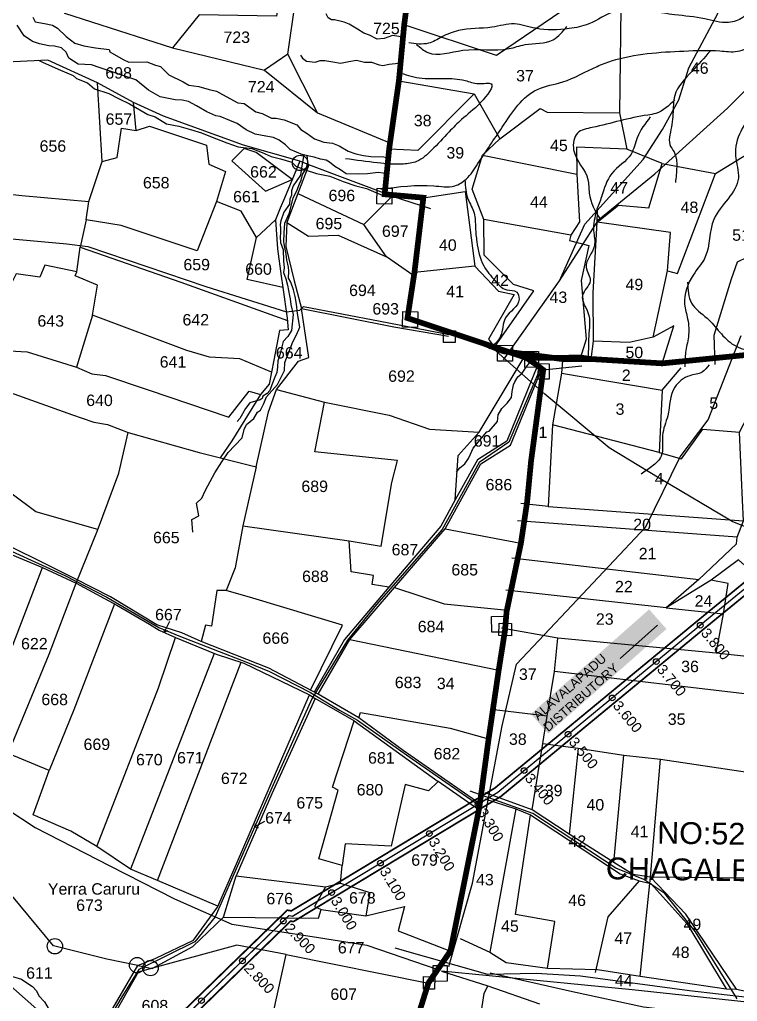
# Model space of a CAD drawing. Header units: inches. Extents: x 204181 to 273365, y 1587708 to 1600456.
# Drawn here: x 213162 to 214420, y 1593183 to 1594902 of the extents above; entities that cross this region are included whole.
import ezdxf
from ezdxf.enums import TextEntityAlignment as Align

# ---------------------------------------------------------------- set-up
doc = ezdxf.new("R2010")
doc.units = ezdxf.units.IN
doc.header["$LTSCALE"] = 15
doc.header["$MEASUREMENT"] = 0
doc.header["$PDMODE"] = 32
doc.header["$PDSIZE"] = 10
doc.linetypes.add('HIDDEN2', pattern=[0.1875, 0.125, -0.0625])
for name, color, linetype in [('BOUNDRY STONES', 240, 'Continuous'), ('CANAL1', 7, 'Continuous'), ('CSMark', 72, 'Continuous'), ('DIMENSION', 7, 'Continuous'), ('PAPER SIZE', 5, 'Continuous'), ('PLOT', 7, 'Continuous'), ('PLOT NOS', 7, 'Continuous'), ('PLOTS', 7, 'Continuous'), ('PLOTS NO', 7, 'Continuous'), ('RAOD', 1, 'Continuous'), ('ROADS', 1, 'Continuous'), ('STREAM', 4, 'Continuous'), ('STREAMS', 4, 'Continuous'), ('STRUCTURE', 5, 'Continuous'), ('text2', 7, 'Continuous'), ('VILLAGE BOUNDARY STONES', 1, 'Continuous'), ('VILLAGE BOUNDRY', 5, 'Continuous')]:
    doc.layers.add(name, color=color, linetype=linetype)
doc.styles.add('FONT1', font='Arial')
doc.styles.get("Standard").update_dxf_attribs({"font": 'arial.ttf'})
doc.dimstyles.get("Standard").update_dxf_attribs({"dimtxt": 0.18, "dimasz": 0.18, "dimexe": 0.18, "dimexo": 0.0625, "dimgap": 0.09, "dimtad": 0, "dimtih": 1, "dimtoh": 1, "dimdec": 4, "dimzin": 0, "dimdsep": 46, "dimtxsty": 'Standard', "dimcen": 0.09, "dimadec": 0, "dimazin": 0, "dimtfac": 1, "dimtdec": 4, "dimtofl": 0, "dimtmove": 0, "dimatfit": 3, "dimfxl": 1, "dimtolj": 1, "dimtzin": 0, "dimarcsym": 0})

# ---------------------------------------------------------------- blocks, each defined once
blk = doc.blocks.new('GGGGGFDGG')
at = {"layer": 'PLOTS NO', "color": 0}
for points in [[(17673.9, 8953.1), (17670.6, 8947.5), (17677, 8943.1)], [(17670.6, 8947.5), (17695.6, 8952)]]:
    blk.add_lwpolyline(points, dxfattribs=at)

msp = doc.modelspace()

# ---------------------------------------------------------------- linework, layer by layer
at = {"layer": 'BOUNDRY STONES'}
for points in [[(213788.7, 1594606.7), (213814.9, 1594606.3), (213814.4, 1594578.7), (213788.2, 1594579.2)], [(213833.4, 1594391), (213859.6, 1594390.5), (213859.1, 1594363), (213832.9, 1594363.5)], [(213904.9, 1594357.5), (213925.8, 1594357.2), (213925.5, 1594336.6), (213904.6, 1594336.9)], [(213999.9, 1594331.7), (214026, 1594331.3), (214025.5, 1594303.8), (213999.4, 1594304.2)], [(214090.9, 1594298.8), (214070.6, 1594299.1), (214070.2, 1594273.1), (214090.5, 1594272.8)], [(214002.2, 1593845.1), (214024.2, 1593844.8), (214023.9, 1593823), (214001.9, 1593823.3)], [(213870, 1593226.2), (213889.6, 1593225.9), (213889.3, 1593204), (213869.7, 1593204.3)]]:
    msp.add_lwpolyline(points, close=True, dxfattribs=at)
msp.add_lwpolyline([(214079.7, 1594288.6), (214147.3, 1594295.8)], dxfattribs=at)
for centre in [(213653.5, 1594651.1), (213223.8, 1593279.4), (213368, 1593246.3), (213391.3, 1593241.2)]:
    msp.add_circle(centre, 13.5, dxfattribs=at)
at = {"layer": 'CANAL1', "color": 200, "linetype": 'ByBlock', "ltscale": 40, "const_width": 3}
for points in [[(213252.4, 1592975.1), (213631, 1593342.6), (213638.2, 1593341.4), (213994.8, 1593556.4), (214370.3, 1593866), (214659.8, 1594102.7, -0.259986), (214682.8, 1594106.8), (214726.3, 1594091.8, 0.223623), (214731.3, 1594092.4), (214861.1, 1594171.5), (214953.4, 1594236.1), (214968.3, 1594249.1), (215112.9, 1594455.5), (215123.6, 1594468.1, -0.077954), (215129.3, 1594472.9), (215699.6, 1594823.3, 0.3074)], [(213265.6, 1592962.9), (213637, 1593323.4), (213641.8, 1593322.6), (214005.2, 1593541.6), (214381.7, 1593852), (214671.2, 1594088.7, -0.259986), (214677, 1594089.8), (214720.4, 1594074.8, 0.223623), (214740.7, 1594077), (214870.9, 1594156.5), (214964.6, 1594221.9), (214981.7, 1594236.9), (215127.1, 1594444.5), (215137.3, 1594456.4, -0.077954), (215138.7, 1594457.6), (215709, 1594808, 0.3074)]]:
    msp.add_lwpolyline(points, format="xyb", dxfattribs=at)
at = {"layer": 'CANAL1', "color": 1, "linetype": 'HIDDEN2', "ltscale": 5, "const_width": 2}
msp.add_lwpolyline([(213259, 1592969), (213634, 1593333), (213640, 1593332), (214000, 1593549), (214376, 1593859), (214665.5, 1594095.7, -0.259986), (214679.9, 1594098.3), (214723.3, 1594083.3, 0.223623), (214736, 1594084.7), (214866, 1594164), (214959, 1594229), (214975, 1594243), (215120, 1594450), (215130.5, 1594462.2, -0.077954), (215134, 1594465.2), (215704.3, 1594815.7, 0.3074)], format="xyb", dxfattribs=at)
at = {"layer": 'CSMark', "linetype": 'Continuous'}
for p in [(214354.8, 1593841.5), (214277.7, 1593777.9), (214200.5, 1593714.3), (214123.3, 1593650.7), (214046.2, 1593587.1), (213965.6, 1593528.3), (213880, 1593476.7), (213794.3, 1593425), (213708.7, 1593373.4), (213624.2, 1593323.5), (213552.4, 1593253.8), (213480.7, 1593184.2)]:
    msp.add_point(p, dxfattribs=at)
at = {"layer": 'PLOT'}
for points in [[(214287.8, 1594650.3), (214381.7, 1594632.4), (214565.7, 1594745.2), (214507.3, 1594818.1), (214488, 1594824.6), (214468.2, 1594842.2), (214450.2, 1594923.9), (214408.5, 1595038), (214412.9, 1595052.3), (214421.5, 1595058.1), (214437.3, 1595145), (214447, 1595208.7), (214453.2, 1595300.7), (214469.2, 1595354.1), (214485.9, 1595414), (214540.5, 1595514.8), (214596.3, 1595636.9), (214602.8, 1595650.3), (214555.9, 1595673.3), (214525.6, 1595630.1), (214514.7, 1595620.5), (214484.3, 1595618.4), (214449.9, 1595545.9), (214540.5, 1595514.8)], [(214202.6, 1595260.7), (214156.7, 1595133.5), (214108.9, 1595023.8), (214177.4, 1594961.7), (213997.9, 1594839.2), (213836, 1594893.1)], [(214255.3, 1595042.4), (214216.4, 1594968.4), (214213.1, 1594738.6), (214226.2, 1594675.3), (214138.2, 1594678.7), (214138.6, 1594631.4), (214143.2, 1594547.9), (214127.8, 1594524.8), (214125.9, 1594515.4), (214159.7, 1594506.4), (214146.3, 1594445), (214155.1, 1594342.5), (214145.2, 1594310.2)], [(213826.7, 1594794.9), (213958.8, 1594772), (214003.3, 1594693.3), (214074.1, 1594746.6), (214086.8, 1594740), (214213.1, 1594738.6)], [(213958.8, 1594772), (213859.8, 1594672.9), (213809.6, 1594675.3)], [(213983.5, 1594342.6), (213994.3, 1594328.5), (214062.9, 1594427.1), (214027.7, 1594438.3), (213976.3, 1594489.7), (213975.7, 1594552.3), (213955.2, 1594605.4), (213973.4, 1594664.7), (214003.3, 1594693.3)], [(214288, 1594300.1), (214308.8, 1594366.1), (214272.2, 1594346.2), (214297.7, 1594462.1), (214302.9, 1594529.4), (214173.9, 1594547.3), (214211.7, 1594577), (214264.6, 1594572.7), (214287.8, 1594650.3), (214226.2, 1594675.3)], [(213973.4, 1594664.7), (214138.6, 1594631.4)], [(214297.7, 1594462.1), (214314.8, 1594457.4), (214381.7, 1594632.4)], [(213869.6, 1594590.2), (213942.8, 1594601.1), (213959.6, 1594470.1), (213853.9, 1594459)], [(214163.9, 1594307.7), (214167.9, 1594338.8), (214167.4, 1594423.5), (214173.9, 1594547.3), (214174.8, 1594567.1)], [(214127.8, 1594524.8), (213975.7, 1594552.3)], [(213959.6, 1594470.1), (214001.3, 1594426.3), (214028.5, 1594420.6), (213983.5, 1594342.6)], [(214272.2, 1594346.2), (214230, 1594336.8), (214167.9, 1594338.8)], [(214058.7, 1594310.2), (214113.4, 1594305.3), (214111.7, 1594283), (214095.8, 1594192.4), (214088.4, 1594049.6), (214040.3, 1594055)], [(214352.1, 1593921.8), (214418.4, 1593984), (214419.6, 1593995.5), (214430.7, 1594024.6), (214428.6, 1594060.3), (214423.4, 1594179.8), (214491.9, 1594310.1), (214502.4, 1594183.6), (214463.3, 1594178), (214457.2, 1594074), (214448.6, 1593932.2), (214421.9, 1593956.2), (214373.9, 1593920.3)], [(214111.7, 1594283), (214287.8, 1594253.1), (214321.2, 1594292.3)], [(214287.8, 1594253.1), (214282.7, 1594144.3), (214095.8, 1594192.4)], [(214282.7, 1594144.3), (214322.2, 1594133.2), (214359.6, 1594184.9), (214423.4, 1594179.8)], [(214088.4, 1594049.6), (214430.7, 1594024.6)], [(214419.6, 1593995.5), (214034.8, 1594024.5)], [(214024.9, 1593959.6), (214352.1, 1593921.8), (214295.1, 1593872)], [(214382.7, 1593792.6), (214395.5, 1593861.6), (214403.8, 1593914.8), (214373.9, 1593920.3), (214295.1, 1593872), (214395.5, 1593861.6)], [(214295.1, 1593872), (214014.2, 1593903)], [(214060.3, 1593518.6), (214079, 1593634.2), (214086.4, 1593682.6), (214099.4, 1593760.6), (214105.5, 1593818.9), (214006.5, 1593836.7)], [(214437.5, 1593584), (214457.3, 1593718.6), (214451.5, 1593785.3), (214382.7, 1593792.6), (214105.5, 1593818.9)], [(214617.5, 1593704.2), (214528.2, 1593705.8), (214457.3, 1593718.6), (214099.4, 1593760.6)], [(214079, 1593634.2), (214141.1, 1593626.2), (214220.7, 1593614.2), (214285.4, 1593606.8), (214437.5, 1593584), (214518.4, 1593579.5), (214546.3, 1593578.4), (214621.6, 1593588.2), (214617.5, 1593704.2), (214786.8, 1593705.5), (214824.2, 1593707.4)], [(214086.4, 1593682.6), (213993.4, 1593693.7)], [(214141.1, 1593626.2), (214125.2, 1593475.7)], [(214203.5, 1593426.1), (214220.7, 1593614.2)], [(214508.9, 1593397.9), (214267.4, 1593400.2), (214285.4, 1593606.8)], [(213977.3, 1593537.3), (214031.4, 1593520), (214057.4, 1593509.7), (214214.7, 1593406), (214247.5, 1593393.7), (214268.3, 1593389.2), (214331.6, 1593319.1), (214400.4, 1593204.7)], [(214418.3, 1593204.2), (214350.3, 1593305.3), (214329.3, 1593335.6), (214267.4, 1593400.2), (214237.3, 1593405.3), (214203.5, 1593426.1), (214125.2, 1593475.7), (214060.3, 1593518.6), (213978.3, 1593547.8)], [(214031.4, 1593520), (213985.9, 1593269.3)], [(214087.2, 1593241.2), (214100.2, 1593322.7), (214030.9, 1593335), (214057.4, 1593509.7)], [(214249.8, 1593227.3), (214267.4, 1593400.2)], [(214247.5, 1593393.7), (214193, 1593330.8), (214170.8, 1593233.6)], [(213934.2, 1593292.9), (213985.9, 1593269.3), (214014.8, 1593251), (214087.2, 1593241.2), (214174.5, 1593238.6), (214249.8, 1593227.3), (214400.4, 1593204.7), (214418.3, 1593204.2), (214497.3, 1593187.3), (214533.8, 1593187), (214714.3, 1593195.4), (214745.9, 1593211.3), (214841.2, 1593203.1)], [(214480, 1593176.8), (214235.5, 1593203.4), (213901.3, 1593235.6), (213982.8, 1593210), (214073.2, 1593178.8)], [(213913.7, 1592791.3), (213976.1, 1593196.7), (213982.8, 1593210)]]:
    msp.add_lwpolyline(points, dxfattribs=at)
at = {"layer": 'PLOTS'}
for points in [[(213093.5, 1595116), (213167.1, 1595083.9), (213204.8, 1594987.6), (213240.5, 1594913.5), (213429.7, 1594852.9), (213591.1, 1594813.3), (213684.2, 1594738.6), (213811.1, 1594686.2)], [(213632.3, 1594841.8), (213645.3, 1594935), (213616.3, 1594935.9), (213611.9, 1594908), (213476.9, 1594910.6), (213429.7, 1594852.9)], [(213684.2, 1594738.6), (213632.3, 1594841.8), (213591.1, 1594813.3)], [(213652.9, 1594653.9), (213554.5, 1594682.1), (213414.4, 1594733.2), (213361.3, 1594757.1), (213298.7, 1594791.3), (213211.4, 1594831.3), (213066.7, 1594824.3), (213042.5, 1594647.9), (213036.5, 1594586.1), (213083, 1594602.2), (213155.1, 1594595), (213165.9, 1594593.9), (213283.5, 1594583.5)], [(213306.8, 1594653.5), (213298.7, 1594791.3)], [(213366.3, 1594708), (213361.3, 1594757.1)], [(213278.9, 1594551.7), (213283.5, 1594583.5), (213306.8, 1594653.5), (213332.8, 1594660.6), (213340.6, 1594711.9), (213366.3, 1594708), (213389.9, 1594715.7), (213489.3, 1594682), (213493.7, 1594649.1), (213522.7, 1594636.3), (213506.8, 1594583.6)], [(213639.6, 1594621.8), (213576.6, 1594669.3), (213555.4, 1594676.6), (213534.2, 1594654.5), (213592.9, 1594601.7), (213639.6, 1594621.8)], [(213668.8, 1594647.9), (213652.9, 1594653.9), (213626.3, 1594589.6), (213618.9, 1594571.8), (213610.4, 1594551.4), (213613.7, 1594500.7), (213620.5, 1594452.7), (213623.3, 1594433), (213631, 1594379), (213632.4, 1594358.9), (213617.7, 1594357.9), (213607.6, 1594305.8), (213599.5, 1594263.4), (213584, 1594245.4), (213533.9, 1594164.7), (213513.4, 1594134.7)], [(213814.8, 1594592.7), (213668.8, 1594647.9), (213649.8, 1594597.5), (213765.5, 1594543.2)], [(213649.8, 1594597.5), (213630.5, 1594546.7), (213668, 1594523), (213720.3, 1594524.5), (213805.2, 1594486.9)], [(213853, 1594453.1), (213805.2, 1594486.9), (213765.5, 1594543.2), (213814.8, 1594592.7), (213881.9, 1594571.5)], [(213577, 1594520.3), (213550.5, 1594566.6), (213506.8, 1594583.6), (213473.2, 1594497), (213340.2, 1594541.8), (213278.9, 1594551.7), (213267.9, 1594503.6)], [(213623.3, 1594433), (213560.8, 1594446.8), (213577, 1594520.3), (213610.4, 1594551.4)], [(213630.5, 1594546.7), (213628.4, 1594505), (213643, 1594444.9), (213656.1, 1594396)], [(213262, 1594460.6), (213267.9, 1594503.6), (213444.7, 1594442.4), (213631.3, 1594375.3)], [(212937.9, 1594222.4), (212932.8, 1594258.2), (212957.5, 1594325.6), (212968, 1594331.6), (212980.6, 1594367.9), (213025.1, 1594496.5), (213135, 1594415.1), (213104.7, 1594327.9), (213086.3, 1594301.9), (213079.4, 1594272.6), (213254.9, 1594210.1), (213271.9, 1594204.1), (213291.8, 1594197), (213316.1, 1594193.1), (213352, 1594179)], [(213289.5, 1594384.6), (213298.4, 1594437.2), (213259.1, 1594453.6), (213262, 1594460.6), (213206.2, 1594472.2), (213197.6, 1594451.2), (213155.9, 1594457.1), (213135, 1594415.1)], [(213611.9, 1594254.4), (213650.8, 1594303.7), (213669, 1594310.1), (213656.1, 1594396), (213817.6, 1594364), (213913.9, 1594348)], [(213603.5, 1594284.6), (213547.8, 1594308.1), (213494.5, 1594311.1), (213455.1, 1594322.9), (213289.5, 1594384.6), (213261.8, 1594293.6)], [(213102.3, 1594324.5), (213175.4, 1594320.5), (213261.8, 1594293.6), (213288.4, 1594281.5), (213312.6, 1594278.8), (213387, 1594253.7), (213528.8, 1594206), (213564.4, 1594251.5), (213584, 1594245.4)], [(214069.7, 1594296.2), (214015.9, 1594163.6), (213964.2, 1594131), (213925.5, 1594061.1), (213930.6, 1594138.7), (213967.1, 1594179.5), (214046, 1594310.9)], [(213907.8, 1594010.1), (213970.5, 1594124.3), (214022, 1594156.6), (214077.1, 1594290.5)], [(213576.5, 1594118.7), (213598.2, 1594215.3), (213611.9, 1594254.4), (213696.3, 1594232.1)], [(213809.2, 1593908.5), (213779.8, 1593913.1), (213782.3, 1593928.7), (213743, 1593935), (213739.6, 1593989.4), (213795.8, 1593980), (213814.4, 1594091.7), (213824, 1594129.8), (213679.1, 1594145.4), (213696.3, 1594232.1), (213809.9, 1594209.4), (213880.6, 1594184.7), (213967.1, 1594179.5)], [(213299.3, 1594009.3), (213190.5, 1594040.1), (213148.8, 1594070.9), (213121, 1594080.3), (213128.3, 1594134.8), (213138.3, 1594171.8), (213035.2, 1594198.8), (212937.9, 1594222.4), (212943.4, 1594183.6), (213130.7, 1594133.6)], [(213509.5, 1593349.4), (213403.6, 1593394.4), (213356.4, 1593414.4), (213297.5, 1593454.2), (213251.7, 1593481.1), (213185.9, 1593509.7), (213213.8, 1593587.4), (213142.2, 1593616.9), (213213.8, 1593791), (213260.9, 1593915.4), (213298.7, 1594007.7), (213335.6, 1594107.7), (213352, 1594179), (213476.6, 1594144.1), (213576.5, 1594118.7), (213553.4, 1594015.4), (213540, 1593942.2), (213524.1, 1593902.1), (213507.9, 1593902.4), (213498.1, 1593839.9), (213487.9, 1593841.4), (213480.3, 1593812.9)], [(213925.5, 1594061.1), (213900.1, 1594015.2), (213809.2, 1593908.5), (213731.1, 1593816.8), (213678, 1593724.3)], [(213756.2, 1593679.6), (213685.1, 1593720.6), (213598.8, 1593766.5), (213480.3, 1593812.9), (213446.4, 1593828.1), (213402.7, 1593842.3), (213321.3, 1593891), (213258.4, 1593923.4), (213092.2, 1594005.4)], [(213553.4, 1594015.4), (213739.6, 1593989.4)], [(213819.2, 1593907.7), (213907.8, 1594010.1), (214040.6, 1593985.4)], [(213113.3, 1593979.3), (213202.1, 1593942.9), (213260.9, 1593915.4), (213332.2, 1593876.9), (213389.4, 1593843.2), (213406.8, 1593833), (213435.4, 1593820), (213506.3, 1593791), (213554.9, 1593775.4), (213620.4, 1593743.8), (213669.8, 1593719.6)], [(213085.5, 1593638.3), (213202.1, 1593942.9)], [(213671.9, 1593727.6), (213728.1, 1593841.7), (213570.8, 1593888.7), (213524.1, 1593902.1)], [(213740.5, 1593816.8), (213819.2, 1593907.7), (213905.9, 1593878.8), (214011.4, 1593868.6), (214015.4, 1593865.1)], [(213328.4, 1593879), (213256.8, 1593693.7), (213213.8, 1593587.4)], [(213297.5, 1593454.2), (213405.5, 1593731.7), (213435.4, 1593820)], [(213685.1, 1593720.6), (213740.5, 1593816.8), (214001.6, 1593762.7)], [(213503, 1593792.3), (213356.4, 1593414.4)], [(213403.6, 1593394.4), (213550, 1593777)], [(213369.3, 1593245.8), (213400.7, 1593258.6), (213466.7, 1593289.9), (213508.7, 1593347.6), (213541.8, 1593424), (213612, 1593586.1), (213669.8, 1593719.6), (213679.8, 1593713.1), (213604.2, 1593546.6), (213541.5, 1593402.7)], [(213724.4, 1593390), (213727.3, 1593421.1), (213686.3, 1593432.7), (213720.2, 1593552.6), (213710.3, 1593558.2), (213748.4, 1593674.1), (213679.8, 1593713.1)], [(213748.4, 1593674.1), (213895.3, 1593568), (213878.5, 1593551.5), (213837.7, 1593562.5), (213813.2, 1593454.6), (213732.4, 1593459), (213727.3, 1593421.1)], [(213968.6, 1593529), (213834.4, 1593622.3), (213756.2, 1593679.6), (213759.5, 1593688.7), (213916.5, 1593661.3), (213983.9, 1593642.5)], [(213966.9, 1593518.6), (213895.3, 1593568)], [(213284.9, 1593101.8), (213369.3, 1593245.8), (213314.9, 1593257), (213221.5, 1593279.9), (213134.6, 1593385.1), (213082.3, 1593447.1), (213005, 1593444.4)], [(213519.5, 1593330.1), (213541.5, 1593402.7), (213698.1, 1593383.6), (213679, 1593349.1), (213690.2, 1593343.6)], [(213698.1, 1593383.6), (213724.4, 1593390), (213775.7, 1593373.6), (213769, 1593332.7)], [(213369.3, 1593245.8), (213394.5, 1593240.7), (213465.7, 1593278.8), (213519.5, 1593330.1), (213685.9, 1593328.6), (213690.2, 1593343.6), (213769, 1593332.7), (213836.5, 1593348.8), (213825.2, 1593306.3), (213917, 1593271)], [(212961, 1592908.1), (213112.3, 1592848.9), (213240.4, 1592990.6), (213245.6, 1593021.4), (213260.4, 1593050.2), (213284.9, 1593101.8), (213189.7, 1593131.6), (213191.9, 1593169.2), (213059, 1593286.5), (212960.5, 1593306.6)], [(213629.2, 1593264.7), (213542.5, 1593281.6), (213395, 1593240.8), (213370, 1593233.9), (213332.3, 1593167.9), (213306.6, 1593120.3)], [(213606.6, 1593161.7), (213629.2, 1593264.7), (213878.4, 1593215)]]:
    msp.add_lwpolyline(points, dxfattribs=at)
at = {"layer": 'RAOD'}
for points in [[(213914.3, 1593244.2), (213955.4, 1593389.9), (214007.5, 1593665.3), (214033, 1593773.4), (214129.9, 1593876.1), (214259.5, 1594013.7), (214319.6, 1594136.4), (214368.8, 1594201.1), (214426.8, 1594348.8)], [(215522.3, 1593322.7), (215427.1, 1593386.5), (215349.4, 1593401.7), (215200, 1593526.4), (215057.3, 1593611.1), (214956.3, 1593703), (214906.6, 1593761.1), (214764.7, 1593856.6), (214709.6, 1593914.7), (214602.3, 1593946.4), (214410.5, 1594023), (214283, 1594099), (214195.1, 1594152.3), (214082.6, 1594246.2), (213981.8, 1594335)], [(214419.7, 1593187.2), (214346.3, 1593304.6), (214292.5, 1593372), (214256, 1593396.3), (214207.1, 1593415.9), (214061.4, 1593512.1), (213951.7, 1593551.2)], [(215170, 1593212.7), (215082.8, 1593203.9), (214900.6, 1593181.8), (214682.8, 1593181.9), (214488.7, 1593184.1), (214336.1, 1593201.2), (214145.2, 1593226.9), (214067.3, 1593231.5), (213982.8, 1593230), (213820.4, 1593275.9)], [(213986.6, 1593232.8), (214131, 1593200.1), (214255.6, 1593173.5), (214466.7, 1593148.8), (214594.5, 1593159.1), (214663.3, 1593171.1), (214701.5, 1593184.8)]]:
    msp.add_lwpolyline(points, dxfattribs=at)
at = {"layer": 'ROADS'}
for points in [[(214009.8, 1594306.2), (214108.2, 1594444.7), (214177.2, 1594551.8), (214275.1, 1594632.1), (214402.5, 1594746.8), (214475.7, 1594819.6), (214519.9, 1594826.6), (214623.2, 1594901.1), (214636.9, 1594963.1), (214721.1, 1595077.1), (214920.9, 1595179.7), (214954.3, 1595211.9), (215109.8, 1595242.9), (215246.3, 1595238.7), (215354, 1595246.3), (215581.5, 1595255.2), (215678.7, 1595278.6), (215727.1, 1595306), (215798.8, 1595318), (215885, 1595347), (215990.3, 1595387.7)], [(214108.2, 1594444.7), (214152.6, 1594543.8), (214254.7, 1594656.9), (214288.7, 1594709.5), (214317.3, 1594761.8), (214334.7, 1594817.6), (214385.7, 1594912.5), (214410.3, 1595033), (214409.5, 1595037.6), (214356.8, 1595065), (214246.2, 1595104.9), (214187.5, 1595135.3)], [(214381, 1594298.1), (214379.1, 1594349.4), (214409.7, 1594448.1), (214420.1, 1594478.1), (214471.2, 1594502.5), (214556.9, 1594502.3), (214684.7, 1594497.9), (214748.6, 1594496.7), (214771.8, 1594498.4)]]:
    msp.add_lwpolyline(points, dxfattribs=at)
at = {"layer": 'ROADS', "color": 1}
for points in [[(213034.4, 1594539.3), (213065, 1594531.5), (213135.7, 1594519.3), (213245, 1594509.7), (213281.4, 1594504.8), (213488.4, 1594434.8), (213629.5, 1594390.1), (213653, 1594393.3), (213659.5, 1594399.8), (213793.6, 1594374.1), (213893.5, 1594354.9), (213914.3, 1594350.8)], [(214074.7, 1594292.4), (214019.2, 1594162), (213967.6, 1594126.6), (213902.6, 1594009.4), (213787.7, 1593877.9), (213736.5, 1593815.3), (213674, 1593712.8), (213606.4, 1593561.8), (213537.7, 1593405.7), (213504.8, 1593331), (213469, 1593287.1), (213371.2, 1593238.8), (213339.4, 1593187.7), (213286.6, 1593098.7), (213249, 1593012.1), (213242.3, 1592988.9), (213158.6, 1592896.2), (213074.4, 1592794.1), (213008.2, 1592713.5), (212908.9, 1592602.5), (212831.5, 1592562.5)], [(212409.8, 1594163.6), (212522.5, 1594073), (212624.5, 1593972.9), (212726.2, 1593893.5), (212813.1, 1593825.7), (212850.5, 1593777.2), (212877.7, 1593735), (212902.9, 1593678.3), (212965.6, 1593638.8), (212988.7, 1593608.1), (213036.8, 1593578.5), (213105.6, 1593552.6), (213126.2, 1593544.8), (213139.8, 1593519.8), (213189.2, 1593487.4), (213320, 1593420.5), (213433.7, 1593362.4), (213534.1, 1593318.1), (213674.5, 1593296.4), (213770.6, 1593281.5), (213894.8, 1593238.8)], [(213149, 1593970.5), (213241.2, 1593928.4), (213314.6, 1593890.9), (213405.7, 1593837.3), (213441.3, 1593822.8), (213561.1, 1593776.5), (213599.8, 1593760.6), (213671.9, 1593724), (213722.6, 1593693), (213754.1, 1593675.4), (213850.1, 1593607.4), (213968.2, 1593525.9)]]:
    msp.add_lwpolyline(points, dxfattribs=at)
at = {"layer": 'STREAM'}
for points in [[(214370.3, 1594297.4), (214358.1, 1594284.9), (214336.4, 1594278.4), (214310.3, 1594258.6), (214297.8, 1594208.5), (214288.7, 1594174), (214286.3, 1594137.6), (214270.2, 1594119.7), (214251.5, 1594106.3)], [(217253.7, 1594038.6), (217240.3, 1594000.1), (217216.9, 1593946.4), (217184.9, 1593880.6), (217157, 1593857.6), (217098.4, 1593864.8), (216993.3, 1593892.6), (216925.1, 1593882.6), (216852.1, 1593837.9), (216801.1, 1593818.4), (216758, 1593800.9), (216691.7, 1593790), (216592, 1593777.2), (216535, 1593757.7), (216420.8, 1593742), (216364, 1593740.5), (216328.1, 1593721.4), (216280.6, 1593684.9), (216215.2, 1593635.7), (216144.6, 1593579.3), (216086.9, 1593537.6), (216042.2, 1593499.8), (215991.8, 1593469.7), (215913.6, 1593446.7), (215863.7, 1593403.5), (215808.5, 1593350.8), (215721.8, 1593302.7), (215670.7, 1593282.1), (215552.1, 1593246.1), (215474.1, 1593210.7), (215434.5, 1593158.1), (215429, 1593116.5), (215398.8, 1593061.3), (215358.6, 1592978.5), (215319.8, 1592899.7), (215304.7, 1592807.1), (215288.5, 1592734.1), (215253.6, 1592678.2), (215223.3, 1592628.6), (215187.2, 1592594.5), (215158.4, 1592528.9), (215125.6, 1592493.5), (215033, 1592477.2), (214983.2, 1592472.5), (214938.4, 1592473.2), (214858.6, 1592468.1), (214789.5, 1592461.8), (214695.2, 1592458.8), (214624.9, 1592474.2), (214540.2, 1592498.1), (214450.8, 1592532.5), (214383.3, 1592570.7), (214307.4, 1592585), (214241.6, 1592575.5), (214124.3, 1592561.2), (214082.6, 1592577.8), (214030.5, 1592575.3), (213989.8, 1592577.2), (213973.1, 1592589.9), (213922, 1592575)]]:
    msp.add_spline(points, degree=3, dxfattribs=at)
at = {"layer": 'STREAMS'}
for points in [[(213834, 1594871.2), (213826.6, 1594872.5), (213815.5, 1594874.2), (213800.9, 1594869.2), (213788.5, 1594867.8), (213775.4, 1594874.7), (213765.2, 1594878.3), (213754.1, 1594885.1), (213739.5, 1594893.9), (213730.8, 1594897.4), (213714.1, 1594901.6), (213708.3, 1594901.7), (213702.5, 1594905.1), (213699.1, 1594912.1)], [(213185.2, 1594906.6), (213189.5, 1594898), (213205.5, 1594895.5), (213219.4, 1594892.4), (213228.4, 1594886.9), (213243.7, 1594872.7), (213258.6, 1594861), (213274.3, 1594856.2), (213295, 1594852.5), (213319, 1594849.6), (213320.3, 1594845.5), (213343.5, 1594832.3), (213353.6, 1594827.4), (213384.7, 1594828.3), (213399.9, 1594822.5), (213408.7, 1594820.1), (213423.3, 1594805.2), (213448.4, 1594793.2), (213458.7, 1594787.2), (213475.8, 1594784.9), (213493.9, 1594779.7), (213507, 1594776.8), (213517.7, 1594771), (213544.7, 1594756.4), (213555.8, 1594755.3), (213576.1, 1594740.6), (213587, 1594737.5), (213603.5, 1594729.6), (213611.6, 1594729.5), (213625.8, 1594726.6), (213647.7, 1594717.9), (213654.6, 1594709.7), (213666.2, 1594702.8), (213678.9, 1594693.4), (213695, 1594687.7), (213710.1, 1594685.9), (213722, 1594681), (213737.6, 1594671.8), (213751.5, 1594666.9), (213764.8, 1594664.2), (213777.6, 1594662.2), (213800.3, 1594661.9), (213808.1, 1594660.1)], [(213805.3, 1594632.1), (213799.2, 1594633.3), (213790.4, 1594634.1), (213771.7, 1594632.1), (213756.6, 1594631.2), (213734.5, 1594631.8), (213724.4, 1594639.1), (213714.2, 1594644.7), (213705.3, 1594652.3), (213699, 1594655.7), (213689.1, 1594657.9), (213678.3, 1594661.4), (213658.2, 1594665.5), (213636.2, 1594674.7), (213628.2, 1594682.9), (213617.1, 1594691), (213606.7, 1594695.4), (213593.4, 1594698.1), (213575, 1594701.3), (213558.8, 1594709.2), (213543.4, 1594720), (213530.2, 1594725.2), (213513.3, 1594732.4), (213505.9, 1594733.7), (213490.2, 1594740.4), (213471.8, 1594751.1), (213458.2, 1594758.7), (213446.7, 1594760.7), (213434.7, 1594761.6), (213408.4, 1594767.1), (213387.6, 1594778.7), (213365.7, 1594796.6), (213303.4, 1594817.4), (213287.9, 1594823), (213264.5, 1594824.3), (213248.1, 1594834.4), (213243.6, 1594844.9), (213235.5, 1594852.7), (213223.4, 1594855.6), (213213.2, 1594856.4), (213196.6, 1594859.8), (213184.7, 1594863.8), (213169.9, 1594873.7), (213157.5, 1594892.6)], [(213195, 1594831.1), (213203.5, 1594827.2), (213233.8, 1594813.4), (213255.9, 1594803.9), (213261.6, 1594799), (213280.8, 1594791.1), (213293.4, 1594780.8), (213318.1, 1594772.5), (213335.1, 1594764), (213354.7, 1594754.5), (213386.8, 1594735.9), (213399.5, 1594731.9), (213419.7, 1594719.8), (213440.9, 1594715.7), (213461.2, 1594709.7), (213480.8, 1594703.7), (213496.6, 1594697.1), (213525, 1594686.2), (213545, 1594679.2), (213568.7, 1594676.2), (213587.3, 1594669.6), (213602.9, 1594662.2), (213619.4, 1594658), (213639.2, 1594652.7), (213646.1, 1594645.7), (213662.5, 1594639), (213682.1, 1594632.4), (213705.4, 1594627.7), (213729.3, 1594618.4), (213751.3, 1594610.9), (213770.2, 1594606.4), (213801.3, 1594593.1)], [(213654, 1594840), (213657.7, 1594834.5), (213665, 1594829.3), (213679.8, 1594827.8), (213688.6, 1594830.3), (213697, 1594830.4), (213711.1, 1594828.4), (213724.4, 1594825.8), (213738.9, 1594828.7), (213752.6, 1594831), (213766.6, 1594827.4), (213778.5, 1594827.6), (213792.4, 1594822.8), (213798.3, 1594821.5), (213809.6, 1594824.3), (213826.2, 1594826), (213829.6, 1594824.7)], [(213465.6, 1594004.4), (213464, 1594026.8), (213476.1, 1594032.9), (213472, 1594055.4), (213481.6, 1594064.1), (213487.5, 1594078.2), (213504, 1594108.6), (213516.6, 1594127.6), (213527.3, 1594144.2), (213539.2, 1594156.3), (213552, 1594169.7), (213555.7, 1594184.5), (213559.6, 1594193), (213572.4, 1594203.8), (213578.9, 1594214.8), (213584, 1594218.2), (213589.8, 1594230.1), (213594.4, 1594241.7), (213614, 1594263.2), (213626.1, 1594287.9), (213626.6, 1594301.5), (213640.7, 1594337.6), (213647.5, 1594350.1), (213653.1, 1594363.6), (213649, 1594387.5), (213647.1, 1594403.9), (213645.1, 1594417.4), (213641.7, 1594428.7), (213637.1, 1594442.2), (213633.1, 1594449.2), (213633.9, 1594461.4), (213633.2, 1594468.4), (213630.2, 1594481.4), (213629.2, 1594491.1), (213626.8, 1594503), (213625.1, 1594513.1), (213625.4, 1594528.4), (213627, 1594545.7), (213635.2, 1594563.5), (213641.3, 1594590.1), (213648, 1594602.1), (213652.3, 1594614.3), (213655.4, 1594620.8), (213657.5, 1594631), (213664.8, 1594642.3), (213667.3, 1594652.3), (213666.1, 1594664.4)], [(213660.2, 1594666.3), (213658.7, 1594658.6), (213656.4, 1594646), (213654.5, 1594629.6), (213641.4, 1594611.2), (213638.5, 1594602.5), (213638.6, 1594594.4), (213635.3, 1594587.4), (213635.2, 1594578.7), (213625.1, 1594564.6), (213619.7, 1594549.9), (213618.8, 1594543.1), (213619.3, 1594536.6), (213619.2, 1594528.9), (213618.7, 1594521.4), (213619, 1594511.5), (213624.1, 1594498.8), (213624.2, 1594479.6), (213625.4, 1594467.5), (213624.3, 1594459.4), (213628.3, 1594448.3), (213631.3, 1594437.2), (213634.8, 1594418.3), (213635.9, 1594413.1), (213637.5, 1594403.2), (213641.4, 1594385.5), (213638.3, 1594357.7), (213632.2, 1594347.1), (213624.1, 1594338.2), (213618.2, 1594315.2), (213614.7, 1594304.6), (213614, 1594294.3), (213613, 1594284.2), (213609, 1594276), (213604.2, 1594262.6), (213600.5, 1594252.4), (213596.1, 1594247.3), (213588.1, 1594242.9), (213586.9, 1594238.4), (213583.3, 1594236), (213565.4, 1594230.8), (213557.7, 1594221.2), (213548, 1594203.6), (213543.1, 1594198.1)], [(213927.9, 1594109.7), (213933.7, 1594116.9), (213942.5, 1594124.2), (213948.9, 1594133.8), (213952.2, 1594141), (213956.9, 1594151.8), (213980.9, 1594180.2), (213984.7, 1594181.5), (213999.7, 1594198.4), (214000.6, 1594209.8), (214007.3, 1594221.1), (214016.5, 1594230.6), (214024.3, 1594240.3), (214025.3, 1594250.7), (214027.8, 1594262.3), (214030.1, 1594267.6), (214034.9, 1594276.7), (214042.5, 1594283.1), (214049.7, 1594293.2), (214056.1, 1594301.4), (214057.6, 1594304)]]:
    msp.add_lwpolyline(points, dxfattribs=at)
at = {"layer": 'STREAMS', "color": 4}
msp.add_lwpolyline([(213024.9, 1593314.5), (213042.8, 1593310.5), (213058.1, 1593303.5), (213070.2, 1593292.8), (213079.1, 1593281.8), (213094.7, 1593270.8), (213102.1, 1593270.7), (213116.6, 1593253.7), (213133.8, 1593240.6), (213149.6, 1593226.4), (213165.1, 1593221.6), (213169.4, 1593218.7), (213184.3, 1593209.1), (213191.3, 1593201.3), (213195.5, 1593192.4), (213205.6, 1593182), (213213.9, 1593168.3), (213216.7, 1593162.8), (213228.3, 1593139.3)], dxfattribs=at)
at = {"layer": 'STREAMS'}
msp.add_open_spline([(213795.2, 1594605.2), (213826.2, 1594609.4), (213863.2, 1594614.4), (213906.1, 1594609), (213926.6, 1594609.5), (213949, 1594623.8), (213972.7, 1594662.4), (214010, 1594715.8), (214052, 1594782), (214121.7, 1594791.4), (214161.6, 1594816), (214230.8, 1594842.1), (214304.8, 1594846.4), (214378.4, 1594849.2), (214415.4, 1594844.2), (214442.3, 1594852.8), (214458.8, 1594875.4), (214489.4, 1594887.7), (214511.5, 1594906.3), (214541.2, 1594929.9), (214541.9, 1594975.1), (214555.1, 1595031.5), (214492.7, 1595076.7), (214531.4, 1595121.4), (214539.1, 1595157.4), (214538, 1595190.4), (214542.4, 1595232.6), (214578.1, 1595264.9), (214592.8, 1595308.8), (214630, 1595335.1), (214654.3, 1595369.3), (214685.8, 1595389.1), (214713, 1595411.3), (214736.8, 1595441.7), (214765.2, 1595478.3), (214810.4, 1595504), (214848, 1595517.7), (214885.8, 1595541.1), (214915.1, 1595583.8), (214994.5, 1595626.5), (214952.6, 1595720.5), (214994.3, 1595783.3), (214999.4, 1595857.8), (214974.5, 1595939.1), (215022.8, 1596019), (215016.6, 1596112.9), (215093.6, 1596188.3), (215166.5, 1596260.3), (215207.3, 1596343.9), (215272.5, 1596402.4), (215322.5, 1596465.4), (215370.7, 1596531.6), (215378, 1596588.6), (215389.2, 1596621.7), (215395.5, 1596634.1)], degree=3, knots=[0, 0, 0, 0, 11.343226, 13.578884, 15.897655, 18.693406, 22.875501, 32.278521, 43.329517, 48.972384, 57.055818, 60.3688, 76.046906, 83.739384, 87.507941, 89.551284, 93.746121, 97.227608, 101.395096, 104.439315, 110.574309, 116.799379, 124.599403, 131.579649, 134.09699, 138.170599, 143.717576, 148.837834, 155.101492, 159.99166, 165.11173, 170.311016, 173.471623, 177.95004, 184.437079, 190.281314, 196.678631, 199.173714, 206.405437, 215.845506, 227.154813, 236.099471, 242.034644, 254.135265, 265.493983, 274.158709, 286.924904, 302.083551, 312.366101, 320.309248, 333.91792, 342.117427, 349.611389, 354.701978, 354.701978, 354.701978, 354.701978], dxfattribs=at)
for points in [[(214640.4, 1595615.7), (214601.5, 1595586.2), (214588.9, 1595550), (214561.5, 1595495.8), (214538.9, 1595461.7), (214535.8, 1595430.9), (214524.5, 1595395.3), (214485.3, 1595318.1), (214478.4, 1595282.6), (214465.2, 1595215), (214458.9, 1595178), (214444.3, 1595138.1), (214437.3, 1595098), (214424.4, 1595048), (214423.6, 1595002.7), (214455.2, 1594975.8), (214446, 1594927), (214429.3, 1594905.9), (214404.6, 1594897), (214362.6, 1594903.4), (214309.9, 1594910.6), (214272.3, 1594916.3), (214205.6, 1594916.9), (214159.3, 1594894.5), (214125.2, 1594886.4), (214066.1, 1594886.8), (214029.1, 1594894.4), (213989.7, 1594888.8), (213931.1, 1594883), (213902, 1594871.6), (213878.5, 1594860.7), (213843.9, 1594861.3)], [(213857.7, 1594858.5), (213877.6, 1594844.4), (213938.7, 1594848.3), (214019.9, 1594851.2), (214047.7, 1594858.2), (214096.9, 1594866.8), (214121.2, 1594890.2)], [(214446.3, 1594862.2), (214460, 1594819.1), (214455.6, 1594785.2), (214447.9, 1594745.6), (214425.8, 1594706.3), (214416.8, 1594663.6), (214421.7, 1594624.4), (214378.7, 1594552.3), (214363.6, 1594486.4), (214342.3, 1594454.6), (214327.4, 1594403.8), (214332.7, 1594377.9), (214334, 1594346.4), (214329.1, 1594319.3), (214328, 1594294.2)], [(214372.1, 1594847), (214340.2, 1594811.3), (214310.1, 1594769.1), (214307, 1594736.6), (214301.8, 1594700.4), (214301.5, 1594683.2), (214308.9, 1594670.3), (214313.6, 1594644.1), (214311.2, 1594616.7)], [(213825.4, 1594810.1), (213862.3, 1594800), (213905.1, 1594799.2), (213942.7, 1594795.4), (213966.5, 1594790), (213988.5, 1594789.6), (213970.3, 1594757.2), (213936.5, 1594727), (213914.7, 1594705.4), (213883.9, 1594673.3), (213857.8, 1594653.7), (213835, 1594649.1), (213789.2, 1594651.2), (213733.3, 1594658.5)], [(214310, 1594761.4), (214277, 1594737.8), (214262.9, 1594734.9), (214214.2, 1594724.9), (214165.5, 1594713.1), (214139.8, 1594703.3), (214132.9, 1594674.1), (214158.1, 1594622), (214160.2, 1594598.4), (214179.8, 1594551.5)], [(214267.3, 1594731.6), (214244.3, 1594695.1), (214233.6, 1594666.6), (214199.8, 1594632.7), (214181.8, 1594591.6), (214173.1, 1594568.8)], [(213942.4, 1594621.1), (213947.8, 1594587.9), (213958.6, 1594563.3), (213960.9, 1594537.3), (213963.3, 1594513.3), (213975.3, 1594471), (213995.2, 1594444.7), (214015.7, 1594429.1), (214033.2, 1594424.8), (214037.3, 1594412.7), (214013.6, 1594379.6), (214005, 1594347.8), (213984.2, 1594325.5)], [(214173.1, 1594567.9), (214167.9, 1594532), (214169.3, 1594505.8), (214155.1, 1594468.4), (214161.9, 1594444.5), (214148.3, 1594419.1), (214158.1, 1594389), (214159.4, 1594347.7), (214159, 1594325.7), (214157, 1594303.2)], [(214332.6, 1594442.2), (214339.5, 1594405.5), (214366.7, 1594379.2), (214389, 1594354.8), (214413.8, 1594332.3), (214470.4, 1594318.7)]]:
    msp.add_spline(points, degree=3, dxfattribs=at)
at = {"layer": 'text2', "color": 0, "linetype": 'Continuous'}
msp.add_lwpolyline([(213259, 1592969), (213634, 1593333), (213640, 1593332), (214000, 1593549), (214376, 1593859), (214672, 1594101), (214730, 1594081), (214866, 1594164), (214959, 1594229), (214975, 1594243), (215120, 1594450), (215132, 1594464), (215713, 1594821)], dxfattribs=at)
at = {"layer": 'VILLAGE BOUNDARY STONES'}
for points in [[(214046.9, 1594320.7), (214071.2, 1594321), (214071.6, 1594293.4), (214047.2, 1594293.1)], [(213989.1, 1593856.9), (214013.4, 1593857.2), (214013.7, 1593829.5), (213989.4, 1593829.3)], [(213886.8, 1593245.6), (213911.1, 1593245.8), (213911.5, 1593218.2), (213887.1, 1593217.9)]]:
    msp.add_lwpolyline(points, close=True, dxfattribs=at)
at = {"layer": 'VILLAGE BOUNDRY', "color": 5, "linetype": 'HIDDEN2', "ltscale": 20, "const_width": 10}
msp.add_lwpolyline([(213857.3, 1595054.5), (213836, 1594893.1), (213826.7, 1594794.9), (213809.6, 1594675.3), (213801.7, 1594596.2), (213869.6, 1594590.2), (213853.9, 1594459), (213841.7, 1594379.4), (213947, 1594344.3), (213947, 1594344.3), (213947, 1594344.3), (213947, 1594344.3), (214050.7, 1594309.5), (214069.7, 1594296.2), (214079.7, 1594288.6), (214058.3, 1594128.7), (214051.4, 1594057.3), (214040.6, 1593985.4), (214015.4, 1593865.1), (214012.6, 1593832.2), (214001.6, 1593762.7), (213983.9, 1593642.5), (213967.8, 1593523.2), (213917, 1593271), (213878.4, 1593215), (213844.8, 1593108.1)], dxfattribs=at)
at = {"layer": 'VILLAGE BOUNDRY', "linetype": 'HIDDEN2', "ltscale": 20, "const_width": 10}
msp.add_lwpolyline([(214469.7, 1594318.2), (214288, 1594300.1), (214163.9, 1594307.7), (214112.9, 1594307.7), (214009.9, 1594321.3), (213978.4, 1594333.8), (213841.7, 1594379.4), (213853.9, 1594459), (213869.6, 1594590.2), (213801.7, 1594596.2), (213809.6, 1594675.3), (213826.7, 1594794.9), (213836, 1594893.1), (213857.3, 1595054.5)], dxfattribs=at)
at = {"layer": 'VILLAGE BOUNDRY', "color": 5, "linetype": 'HIDDEN2', "ltscale": 20}
msp.add_lwpolyline([(213844.8, 1593108.1, 10, 10, 0), (213878.4, 1593215, 10, 10, 0), (213917, 1593271, 10, 10, 0), (213967.8, 1593523.2, 10, 10, 0), (213983.9, 1593642.5, 10, 10, 0), (214001.6, 1593762.7, 10, 10, 0), (214012.6, 1593832.2, 10, 10, 0), (214015.4, 1593865.1, 10, 10, 0), (214040.6, 1593985.4, 10, 10, 0), (214051.4, 1594057.3, 10, 10, 0), (214058.3, 1594128.7, 10, 10, 0), (214079.7, 1594288.6, 10, 10, 0), (214069.7, 1594296.2, 10, 10, 0), (214050.7, 1594309.5, 10, 10, 0), (214050.7, 1594309.5, 10, 10, 0), (214145.2, 1594310.2, 10, 10, 0), (214163.9, 1594307.7, 10, 10, 0), (214288, 1594300.1, 10, 10, 0), (214469.7, 1594318.2, 10, 10, 0)], format="xyseb", dxfattribs=at)

# ---------------------------------------------------------------- block references
at = {"layer": 'PLOT NOS', "xscale": 0.819321265613961, "yscale": 0.819321265613961, "zscale": 0.819321265613961}
for p, rotation in [((210866.4, 1577803.5), 54.10485775012559), ((202320.4, 1581796), 19.24033500233401)]:
    msp.add_blockref('GGGGGFDGG', p, dxfattribs=dict(at, rotation=rotation))

# ---------------------------------------------------------------- texts
at = {"layer": 'CSMark', "color": 1, "linetype": 'Continuous', "style": 'FONT1'}
for s, rotation, p in [('3.800', 309.5045, (214361.8, 1593833)), ('3.700', 309.5045, (214284.7, 1593769.4)), ('3.600', 309.5045, (214207.5, 1593705.8)), ('3.500', 309.5045, (214130.3, 1593642.2)), ('3.400', 309.5045, (214053.2, 1593578.6)), ('3.300', 301.0806, (213971.3, 1593518.9)), ('3.200', 301.0806, (213885.7, 1593467.2)), ('3.100', 301.0806, (213800, 1593415.6)), ('3.000', 301.0806, (213714.4, 1593364)), ('2.900', 314.1472, (213631.8, 1593315.6)), ('2.800', 314.1472, (213560.1, 1593245.9))]:
    msp.add_text(s, height=18, rotation=rotation, dxfattribs=at).set_placement(p, align=Align.MIDDLE_LEFT)
at = {"layer": 'DIMENSION', "insert": (214356.9, 1593496.4), "char_height": 38.244, "width": 468.998, "attachment_point": 2, "rotation": 359.1609}
msp.add_mtext('\\pxqc;NO:52\\PCHAGALERU ', dxfattribs=at)
at = {"layer": 'PLOT NOS'}
for s, p in [('725', (213781.5, 1594876.6)), ('723', (213519.2, 1594861.2)), ('698', (213312.2, 1594798.7)), ('724', (213562.1, 1594774.5)), ('657', (213312.7, 1594717.9)), ('656', (213197, 1594670.7)), ('662', (213566, 1594625.5)), ('658', (213378.1, 1594606.5)), ('661', (213536.1, 1594582)), ('696', (213703.4, 1594584.1)), ('695', (213680.7, 1594534.9)), ('697', (213797, 1594521.6)), ('659', (213449, 1594463)), ('660', (213557.4, 1594455.3)), ('694', (213739.4, 1594418)), ('693', (213780.2, 1594385.6)), ('643', (213193.2, 1594364.4)), ('642', (213447.4, 1594366.5)), ('664', (213611.2, 1594308.6)), ('641', (213407.5, 1594292.7)), ('692', (213807.9, 1594267.8)), ('640', (213278.7, 1594225.4)), ('691', (213958, 1594154.3)), ('689', (213655.8, 1594074.8)), ('686', (213978.6, 1594077.7)), ('665', (213395.8, 1593985.1)), ('687', (213814, 1593963.9)), ('685', (213918.7, 1593928.7)), ('688', (213657, 1593917.2)), ('667', (213399.4, 1593850.2)), ('684', (213859.7, 1593829.3)), ('666', (213587.6, 1593809)), ('622', (213164.5, 1593799.3)), ('683', (213819.5, 1593731.4)), ('668', (213200.1, 1593701.6)), ('669', (213274, 1593623.1)), ('682', (213887.6, 1593606.6)), ('670', (213366, 1593596.2)), ('671', (213437.9, 1593599.5)), ('681', (213772.6, 1593599.2)), ('672', (213514.8, 1593563.5)), ('680', (213752.7, 1593543.5)), ('675', (213647.1, 1593520.6)), ('674', (213592.3, 1593494.3)), ('679', (213848.4, 1593420.4)), ('Yerra Caruru', (213211.5, 1593369.8)), ('676', (213594.5, 1593352.9)), ('678', (213739.3, 1593354.1)), ('673', (213261.1, 1593341.3)), ('677', (213719.7, 1593266.9)), ('611', (213173.4, 1593222.6)), ('607', (213706.6, 1593185.5)), ('608', (213375.8, 1593165.4))]:
    msp.add_text(s, height=20, dxfattribs=at).set_placement(p)
for s, p in [('46', (214353.9, 1594817.1)), ('37', (214047.7, 1594803.8)), ('38', (213868.4, 1594725.3)), ('45', (214107.1, 1594681.7)), ('39', (213925.5, 1594668.8)), ('47', (214212.7, 1594607.5)), ('44', (214072.1, 1594582.8)), ('48', (214335.9, 1594573.4)), ('51', (214426.3, 1594524.8)), ('40', (213912.4, 1594507.3)), ('42', (214004, 1594445.5)), ('49', (214239.4, 1594438.3)), ('41', (213925.2, 1594426)), ('43', (214106.2, 1594415.9)), ('50', (214239.3, 1594319.3)), ('2', (214225.1, 1594279.3)), ('5', (214378.5, 1594230.4)), ('3', (214214.2, 1594220)), ('1', (214079.1, 1594179.5)), ('4', (214282.9, 1594098.3)), ('20', (214253, 1594018)), ('21', (214262.5, 1593967.1)), ('22', (214221, 1593909.2)), ('24', (214360.6, 1593884.1)), ('23', (214187.5, 1593852.4)), ('36', (214336.9, 1593769.4)), ('37', (214052.6, 1593755.8)), ('34', (213908.7, 1593739.6)), ('35', (214313.5, 1593677.1)), ('38', (214035.1, 1593642.1)), ('39', (214097.9, 1593552.2)), ('40', (214171, 1593527.2)), ('41', (214248.5, 1593480.3)), ('42', (214139.4, 1593463.4)), ('43', (213977.4, 1593396)), ('46', (214139, 1593359.9)), ('45', (214021.3, 1593314.8)), ('49', (214341.1, 1593317.7)), ('47', (214219.9, 1593293.6)), ('48', (214320.6, 1593268.9)), ('44', (214220.8, 1593219.2))]:
    msp.add_text(s, height=20, dxfattribs=at).set_placement(p, align=Align.MIDDLE_CENTER)
at = {"layer": 'STRUCTURE', "color": 5, "insert": (214060.2, 1593686.1), "char_height": 16, "width": 273.397, "attachment_point": 1, "rotation": 41.4535, "style": 'FONT1', "bg_fill": 1, "box_fill_scale": 1.1, "bg_fill_color": 7, "bg_fill_true_color": 16777215, "bg_fill_transparency": 0}
msp.add_mtext('{\\C1;ALAVALAPADU DISTRIBUTORY}', dxfattribs=at)

# ---------------------------------------------------------------- leaders
at = {"layer": 'PAPER SIZE', "color": 1}
msp.add_leader([(214280, 1593841.5), (214214.6, 1593783.2)], dimstyle='Standard', override={"dimasz": 40, "dimgap": 0.09, "dimtad": 0, "dimtfill": 2, "dimtfillclr": 5}, dxfattribs=at)

doc.saveas('drawing.dxf')
